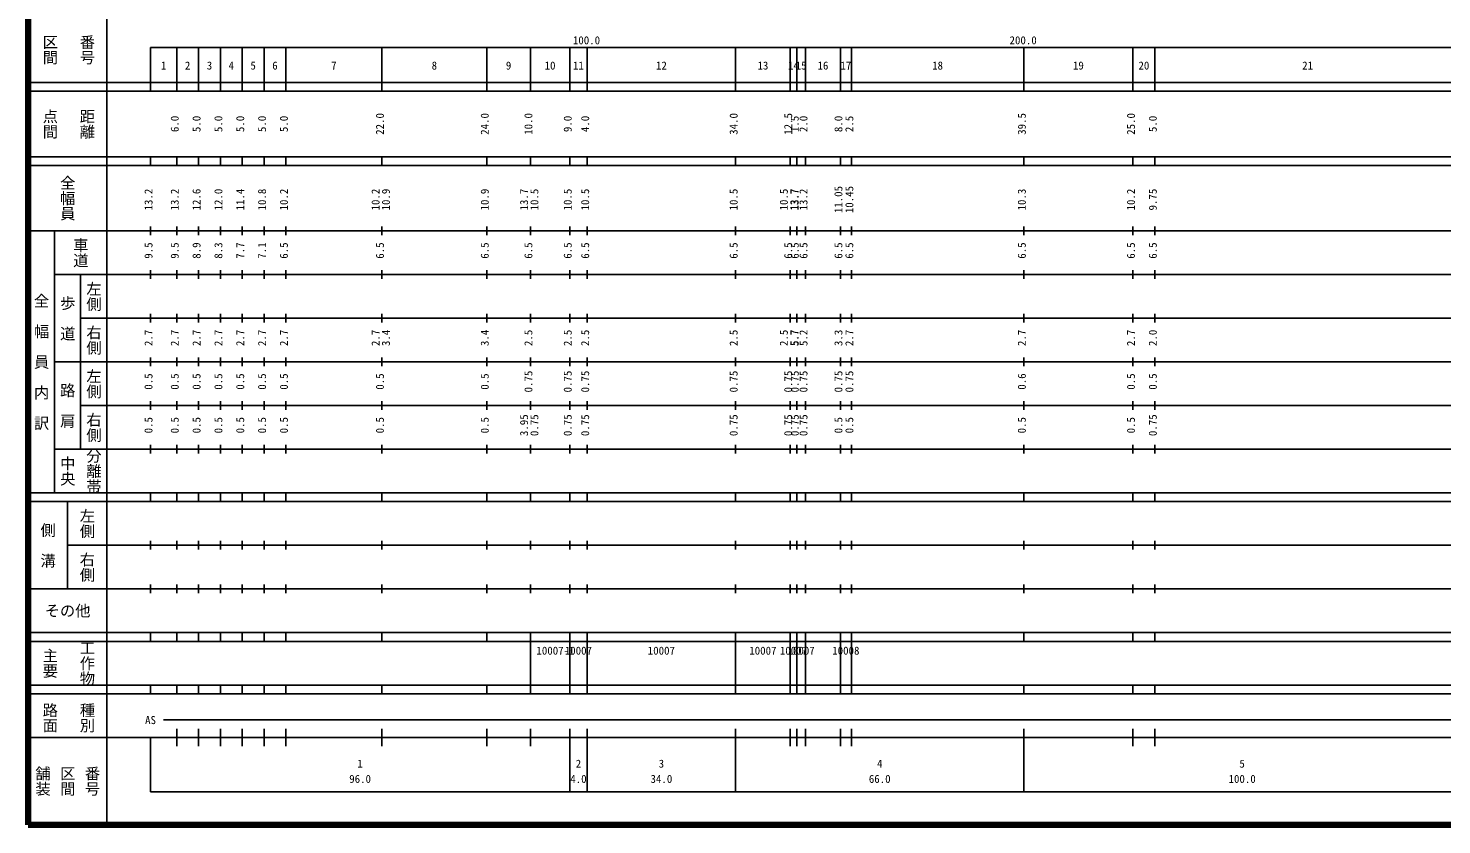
# Model space of a CAD drawing. Units: millimetres on the paper. Extents: x 40 to 680, y 20 to 380.
# Drawn here: x 40 to 363.7, y 20 to 202.4 of the extents above; entities that cross this region are included whole.
import ezdxf
from ezdxf.enums import TextEntityAlignment as Align

# ---------------------------------------------------------------- set-up
doc = ezdxf.new("R2010")
doc.units = ezdxf.units.MM
doc.layers.add('S-TTL', color=2, linetype='Continuous', lineweight=140)
doc.layers.add('S-TTL-BAND', color=7, linetype='Continuous', lineweight=25)
doc.styles.add('@ＭＳ ゴシック', font='')
doc.styles.add('ＭＳ ゴシック', font='')
doc.styles.get('@ＭＳ ゴシック').set_extended_font_data('@MS Gothic')
doc.styles.get('ＭＳ ゴシック').set_extended_font_data('MS Gothic')

msp = doc.modelspace()

# ---------------------------------------------------------------- linework, layer by layer
at = {"layer": 'S-TTL'}
for p, q in [((40, 380), (40, 20)), ((40, 20), (680, 20))]:
    msp.add_line(p, q, dxfattribs=at)
at = {"layer": 'S-TTL-BAND'}
for p, q in [((58, 370), (58, 20)), ((68, 198), (579, 198)), ((68, 198), (68, 188)), ((74, 188), (74, 198)), ((79, 188), (79, 198)), ((84, 188), (84, 198)), ((89, 188), (89, 198)), ((94, 188), (94, 198)), ((99, 188), (99, 198)), ((121, 188), (121, 198)), ((145, 188), (145, 198)), ((155, 188), (155, 198)), ((164, 188), (164, 198)), ((168, 188), (168, 198)), ((202, 188), (202, 198)), ((214.5, 188), (214.5, 198)), ((216, 188), (216, 198)), ((218, 188), (218, 198)), ((226, 188), (226, 198)), ((228.5, 188), (228.5, 198)), ((268, 188), (268, 198)), ((293, 188), (293, 198)), ((298, 188), (298, 198)), ((40, 190), (579, 190)), ((40, 188), (579, 188)), ((40, 173), (579, 173)), ((68, 171), (68, 173)), ((74, 171), (74, 173)), ((79, 171), (79, 173)), ((84, 171), (84, 173)), ((89, 171), (89, 173)), ((94, 171), (94, 173)), ((99, 171), (99, 173)), ((121, 171), (121, 173)), ((145, 171), (145, 173)), ((155, 171), (155, 173)), ((164, 171), (164, 173)), ((168, 171), (168, 173)), ((202, 171), (202, 173)), ((214.5, 171), (214.5, 173)), ((216, 171), (216, 173)), ((218, 171), (218, 173)), ((226, 171), (226, 173)), ((228.5, 171), (228.5, 173)), ((268, 171), (268, 173)), ((293, 171), (293, 173)), ((298, 171), (298, 173)), ((40, 171), (579, 171)), ((40, 156), (579, 156)), ((46, 96), (46, 156)), ((68, 155), (68, 157)), ((74, 155), (74, 157)), ((79, 155), (79, 157)), ((84, 155), (84, 157)), ((89, 155), (89, 157)), ((94, 155), (94, 157)), ((99, 155), (99, 157)), ((121, 155), (121, 157)), ((145, 155), (145, 157)), ((155, 155), (155, 157)), ((164, 155), (164, 157)), ((168, 155), (168, 157)), ((202, 155), (202, 157)), ((214.5, 155), (214.5, 157)), ((216, 155), (216, 157)), ((218, 155), (218, 157)), ((226, 155), (226, 157)), ((228.5, 155), (228.5, 157)), ((268, 155), (268, 157)), ((293, 155), (293, 157)), ((298, 155), (298, 157)), ((46, 146), (579, 146)), ((52, 146), (52, 106)), ((68, 145), (68, 147)), ((74, 145), (74, 147)), ((79, 145), (79, 147)), ((84, 145), (84, 147)), ((89, 145), (89, 147)), ((94, 145), (94, 147)), ((99, 145), (99, 147)), ((121, 145), (121, 147)), ((145, 145), (145, 147)), ((155, 145), (155, 147)), ((164, 145), (164, 147)), ((168, 145), (168, 147)), ((202, 145), (202, 147)), ((214.5, 145), (214.5, 147)), ((216, 145), (216, 147)), ((218, 145), (218, 147)), ((226, 145), (226, 147)), ((228.5, 145), (228.5, 147)), ((268, 145), (268, 147)), ((293, 145), (293, 147)), ((298, 145), (298, 147)), ((52, 136), (579, 136)), ((68, 135), (68, 137)), ((74, 135), (74, 137)), ((79, 135), (79, 137)), ((84, 135), (84, 137)), ((89, 135), (89, 137)), ((94, 135), (94, 137)), ((99, 135), (99, 137)), ((121, 135), (121, 137)), ((145, 135), (145, 137)), ((155, 135), (155, 137)), ((164, 135), (164, 137)), ((168, 135), (168, 137)), ((202, 135), (202, 137)), ((214.5, 135), (214.5, 137)), ((216, 135), (216, 137)), ((218, 135), (218, 137)), ((226, 135), (226, 137)), ((228.5, 135), (228.5, 137)), ((268, 135), (268, 137)), ((293, 135), (293, 137)), ((298, 135), (298, 137)), ((68, 125), (68, 127)), ((74, 125), (74, 127)), ((79, 125), (79, 127)), ((84, 125), (84, 127)), ((89, 125), (89, 127)), ((94, 125), (94, 127)), ((99, 125), (99, 127)), ((121, 125), (121, 127)), ((145, 125), (145, 127)), ((155, 125), (155, 127)), ((164, 125), (164, 127)), ((168, 125), (168, 127)), ((202, 125), (202, 127)), ((214.5, 125), (214.5, 127)), ((216, 125), (216, 127)), ((218, 125), (218, 127)), ((226, 125), (226, 127)), ((228.5, 125), (228.5, 127)), ((268, 125), (268, 127)), ((293, 125), (293, 127)), ((298, 125), (298, 127)), ((46, 126), (579, 126)), ((68, 115), (68, 117)), ((74, 115), (74, 117)), ((79, 115), (79, 117)), ((84, 115), (84, 117)), ((89, 115), (89, 117)), ((94, 115), (94, 117)), ((99, 115), (99, 117)), ((121, 115), (121, 117)), ((145, 115), (145, 117)), ((155, 115), (155, 117)), ((164, 115), (164, 117)), ((168, 115), (168, 117)), ((202, 115), (202, 117)), ((214.5, 115), (214.5, 117)), ((216, 115), (216, 117)), ((218, 115), (218, 117)), ((226, 115), (226, 117)), ((228.5, 115), (228.5, 117)), ((268, 115), (268, 117)), ((293, 115), (293, 117)), ((298, 115), (298, 117)), ((52, 116), (579, 116)), ((68, 105), (68, 107)), ((74, 105), (74, 107)), ((79, 105), (79, 107)), ((84, 105), (84, 107)), ((89, 105), (89, 107)), ((94, 105), (94, 107)), ((99, 105), (99, 107)), ((121, 105), (121, 107)), ((145, 105), (145, 107)), ((155, 105), (155, 107)), ((164, 105), (164, 107)), ((168, 105), (168, 107)), ((202, 105), (202, 107)), ((214.5, 105), (214.5, 107)), ((216, 105), (216, 107)), ((218, 105), (218, 107)), ((226, 105), (226, 107)), ((228.5, 105), (228.5, 107)), ((268, 105), (268, 107)), ((293, 105), (293, 107)), ((298, 105), (298, 107)), ((46, 106), (579, 106)), ((40, 96), (579, 96)), ((40, 94), (579, 94)), ((49, 94), (49, 74)), ((68, 94), (68, 96)), ((74, 94), (74, 96)), ((79, 94), (79, 96)), ((84, 94), (84, 96)), ((89, 94), (89, 96)), ((94, 94), (94, 96)), ((99, 94), (99, 96)), ((121, 94), (121, 96)), ((145, 94), (145, 96)), ((155, 94), (155, 96)), ((164, 94), (164, 96)), ((168, 94), (168, 96)), ((202, 94), (202, 96)), ((214.5, 94), (214.5, 96)), ((216, 94), (216, 96)), ((218, 94), (218, 96)), ((226, 94), (226, 96)), ((228.5, 94), (228.5, 96)), ((268, 94), (268, 96)), ((293, 94), (293, 96)), ((298, 94), (298, 96)), ((68, 83), (68, 85)), ((74, 83), (74, 85)), ((79, 83), (79, 85)), ((84, 83), (84, 85)), ((89, 83), (89, 85)), ((94, 83), (94, 85)), ((99, 83), (99, 85)), ((121, 83), (121, 85)), ((145, 83), (145, 85)), ((155, 83), (155, 85)), ((164, 83), (164, 85)), ((168, 83), (168, 85)), ((202, 83), (202, 85)), ((214.5, 83), (214.5, 85)), ((216, 83), (216, 85)), ((218, 83), (218, 85)), ((226, 83), (226, 85)), ((228.5, 83), (228.5, 85)), ((268, 83), (268, 85)), ((293, 83), (293, 85)), ((298, 83), (298, 85)), ((49, 84), (579, 84)), ((68, 73), (68, 75)), ((74, 73), (74, 75)), ((79, 73), (79, 75)), ((84, 73), (84, 75)), ((89, 73), (89, 75)), ((94, 73), (94, 75)), ((99, 73), (99, 75)), ((121, 73), (121, 75)), ((145, 73), (145, 75)), ((155, 73), (155, 75)), ((164, 73), (164, 75)), ((168, 73), (168, 75)), ((202, 73), (202, 75)), ((214.5, 73), (214.5, 75)), ((216, 73), (216, 75)), ((218, 73), (218, 75)), ((226, 73), (226, 75)), ((228.5, 73), (228.5, 75)), ((268, 73), (268, 75)), ((293, 73), (293, 75)), ((298, 73), (298, 75)), ((40, 74), (579, 74)), ((40, 64), (579, 64)), ((40, 62), (579, 62)), ((68, 62), (68, 64)), ((74, 62), (74, 64)), ((79, 62), (79, 64)), ((84, 62), (84, 64)), ((89, 62), (89, 64)), ((94, 62), (94, 64)), ((99, 62), (99, 64)), ((121, 62), (121, 64)), ((145, 62), (145, 64)), ((155, 62), (155, 64)), ((155, 52), (155, 62)), ((164, 62), (164, 64)), ((164, 52), (164, 62)), ((164, 52), (164, 62)), ((168, 62), (168, 64)), ((168, 52), (168, 62)), ((168, 52), (168, 62)), ((202, 62), (202, 64)), ((202, 52), (202, 62)), ((202, 52), (202, 62)), ((214.5, 62), (214.5, 64)), ((214.5, 52), (214.5, 62)), ((214.5, 52), (214.5, 62)), ((216, 62), (216, 64)), ((216, 52), (216, 62)), ((216, 52), (216, 62)), ((218, 62), (218, 64)), ((218, 52), (218, 62)), ((226, 62), (226, 64)), ((226, 52), (226, 62)), ((228.5, 62), (228.5, 64)), ((228.5, 52), (228.5, 62)), ((268, 62), (268, 64)), ((293, 62), (293, 64)), ((298, 62), (298, 64)), ((40, 52), (579, 52)), ((68, 50), (68, 52)), ((74, 50), (74, 52)), ((79, 50), (79, 52)), ((84, 50), (84, 52)), ((89, 50), (89, 52)), ((94, 50), (94, 52)), ((99, 50), (99, 52)), ((121, 50), (121, 52)), ((145, 50), (145, 52)), ((155, 50), (155, 52)), ((164, 50), (164, 52)), ((168, 50), (168, 52)), ((202, 50), (202, 52)), ((214.5, 50), (214.5, 52)), ((216, 50), (216, 52)), ((218, 50), (218, 52)), ((226, 50), (226, 52)), ((228.5, 50), (228.5, 52)), ((268, 50), (268, 52)), ((293, 50), (293, 52)), ((298, 50), (298, 52)), ((40, 50), (579, 50)), ((71, 44), (565, 44)), ((40, 40), (579, 40)), ((68, 40), (68, 27.5)), ((74, 38), (74, 42)), ((79, 38), (79, 42)), ((84, 38), (84, 42)), ((89, 38), (89, 42)), ((94, 38), (94, 42)), ((99, 38), (99, 42)), ((121, 38), (121, 42)), ((145, 38), (145, 42)), ((155, 38), (155, 42)), ((164, 27.5), (164, 42)), ((168, 27.5), (168, 42)), ((202, 27.5), (202, 42)), ((214.5, 38), (214.5, 42)), ((216, 38), (216, 42)), ((218, 38), (218, 42)), ((226, 38), (226, 42)), ((228.5, 38), (228.5, 42)), ((268, 27.5), (268, 42)), ((293, 38), (293, 42)), ((298, 38), (298, 42)), ((68, 27.5), (579, 27.5))]:
    msp.add_line(p, q, dxfattribs=at)

# ---------------------------------------------------------------- texts
at = {"layer": 'S-TTL-BAND', "style": '@ＭＳ ゴシック'}
for s, p in [('番号', (53.5, 197.5)), ('区間', (45, 197.5)), ('点間', (45, 180.5)), ('距離', (53.5, 180.5)), ('全幅員', (49, 163.5)), ('車道', (52, 151)), ('左側', (55, 141)), ('全\u3000幅\u3000員\u3000内\u3000訳', (43, 126)), ('歩\u3000道', (49, 136)), ('右側', (55, 131)), ('左側', (55, 121)), ('路\u3000肩', (49, 116)), ('右側', (55, 111)), ('中央', (49, 101)), ('分離帯', (55, 101)), ('左側', (53.5, 89)), ('側\u3000溝', (44.5, 84)), ('右側', (53.5, 79)), ('工作物', (53.5, 57)), ('主要', (45, 57)), ('路面', (45, 44.5)), ('種別', (53.5, 44.5)), ('舗装', (43.333, 30)), ('区間', (49, 30)), ('番号', (54.667, 30))]:
    msp.add_text(s, height=2.566, rotation=270, dxfattribs=at).set_placement(p, align=Align.MIDDLE_CENTER)
at = {"layer": 'S-TTL-BAND', "style": 'ＭＳ ゴシック'}
for s, p in [('100.0', (167.844, 198.195)), ('200.0', (267.844, 198.195)), ('1', (71, 192.405)), ('2', (76.5, 192.405)), ('3', (81.5, 192.405)), ('4', (86.5, 192.405)), ('5', (91.5, 192.405)), ('6', (96.5, 192.405)), ('7', (110, 192.405)), ('8', (133, 192.405)), ('9', (150, 192.405)), ('10', (159.5, 192.405)), ('11', (166, 192.405)), ('12', (185, 192.405)), ('13', (208.25, 192.405)), ('14', (215.25, 192.405)), ('15', (217, 192.405)), ('16', (222, 192.405)), ('17', (227.25, 192.405)), ('18', (248.25, 192.405)), ('19', (280.5, 192.405)), ('20', (295.5, 192.405)), ('21', (333, 192.405)), ('AS', (68, 42.5)), ('1', (116, 32.523)), ('2', (166, 32.523)), ('3', (185, 32.523)), ('4', (235, 32.523)), ('5', (318, 32.523)), ('96.0', (116, 29.033)), ('4.0', (166, 29.033)), ('34.0', (185, 29.033)), ('66.0', (235, 29.033)), ('100.0', (318, 29.033))]:
    msp.add_text(s, height=1.833, dxfattribs=at).set_placement(p, align=Align.BOTTOM_CENTER)
for s, p in [('6.0', (75, 180.5)), ('5.0', (80, 180.5)), ('5.0', (85, 180.5)), ('5.0', (90, 180.5)), ('5.0', (95, 180.5)), ('5.0', (100, 180.5)), ('22.0', (122, 180.5)), ('24.0', (146, 180.5)), ('10.0', (156, 180.5)), ('9.0', (165, 180.5)), ('4.0', (169, 180.5)), ('34.0', (203, 180.5)), ('12.5', (215.5, 180.5)), ('1.5', (217, 180.5)), ('2.0', (219, 180.5)), ('8.0', (227, 180.5)), ('2.5', (229.5, 180.5)), ('39.5', (269, 180.5)), ('25.0', (294, 180.5)), ('5.0', (299, 180.5)), ('13.2', (69, 163.174)), ('13.2', (75, 163.174)), ('12.6', (80, 163.174)), ('12.0', (85, 163.174)), ('11.4', (90, 163.174)), ('10.8', (95, 163.174)), ('10.2', (100, 163.174)), ('10.2', (121, 163.174)), ('10.9', (123.37, 163.174)), ('10.9', (146, 163.174)), ('13.7', (155, 163.174)), ('10.5', (157.37, 163.174)), ('10.5', (165, 163.174)), ('10.5', (169, 163.174)), ('10.5', (203, 163.174)), ('10.5', (214.5, 163.174)), ('13.7', (216.87, 163.174)), ('13.7', (217, 163.174)), ('13.2', (219, 163.174)), ('11.05', (227, 163.174)), ('10.45', (229.5, 163.174)), ('10.3', (269, 163.174)), ('10.2', (294, 163.174)), ('9.75', (299, 163.174)), ('9.5', (69, 151.5)), ('9.5', (75, 151.5)), ('8.9', (80, 151.5)), ('8.3', (85, 151.5)), ('7.7', (90, 151.5)), ('7.1', (95, 151.5)), ('6.5', (100, 151.5)), ('6.5', (122, 151.5)), ('6.5', (146, 151.5)), ('6.5', (156, 151.5)), ('6.5', (165, 151.5)), ('6.5', (169, 151.5)), ('6.5', (203, 151.5)), ('6.5', (215.5, 151.5)), ('6.5', (217, 151.5)), ('6.5', (219, 151.5)), ('6.5', (227, 151.5)), ('6.5', (229.5, 151.5)), ('6.5', (269, 151.5)), ('6.5', (294, 151.5)), ('6.5', (299, 151.5)), ('2.7', (69, 131.5)), ('2.7', (75, 131.5)), ('2.7', (80, 131.5)), ('2.7', (85, 131.5)), ('2.7', (90, 131.5)), ('2.7', (95, 131.5)), ('2.7', (100, 131.5)), ('2.7', (121, 131.5)), ('3.4', (123.37, 131.5)), ('3.4', (146, 131.5)), ('2.5', (156, 131.5)), ('2.5', (165, 131.5)), ('2.5', (169, 131.5)), ('2.5', (203, 131.5)), ('2.5', (214.5, 131.5)), ('5.7', (216.87, 131.5)), ('5.7', (217, 131.5)), ('5.2', (219, 131.5)), ('3.3', (227, 131.5)), ('2.7', (229.5, 131.5)), ('2.7', (269, 131.5)), ('2.7', (294, 131.5)), ('2.0', (299, 131.5)), ('0.5', (69, 121.5)), ('0.5', (75, 121.5)), ('0.5', (80, 121.5)), ('0.5', (85, 121.5)), ('0.5', (90, 121.5)), ('0.5', (95, 121.5)), ('0.5', (100, 121.5)), ('0.5', (122, 121.5)), ('0.5', (146, 121.5)), ('0.75', (156, 121.5)), ('0.75', (165, 121.5)), ('0.75', (169, 121.5)), ('0.75', (203, 121.5)), ('0.75', (215.5, 121.5)), ('0.75', (217, 121.5)), ('0.75', (219, 121.5)), ('0.75', (227, 121.5)), ('0.75', (229.5, 121.5)), ('0.6', (269, 121.5)), ('0.5', (294, 121.5)), ('0.5', (299, 121.5)), ('3.95', (155, 111.5)), ('0.75', (157.37, 111.5)), ('0.75', (165, 111.5)), ('0.75', (169, 111.5)), ('0.75', (203, 111.5)), ('0.75', (215.5, 111.5)), ('0.75', (217, 111.5)), ('0.75', (219, 111.5)), ('0.75', (299, 111.5)), ('0.5', (69, 111.5)), ('0.5', (75, 111.5)), ('0.5', (80, 111.5)), ('0.5', (85, 111.5)), ('0.5', (90, 111.5)), ('0.5', (95, 111.5)), ('0.5', (100, 111.5)), ('0.5', (122, 111.5)), ('0.5', (146, 111.5)), ('0.5', (227, 111.5)), ('0.5', (229.5, 111.5)), ('0.5', (269, 111.5)), ('0.5', (294, 111.5))]:
    msp.add_text(s, height=1.833, rotation=90, dxfattribs=at).set_placement(p, align=Align.BOTTOM_CENTER)
msp.add_text('その他', height=2.566, dxfattribs=at).set_placement((49, 69), align=Align.MIDDLE_CENTER)
for s, p in [('10007-1', (156.375, 58.405)), ('10007', (162.875, 58.405)), ('10007', (181.875, 58.405)), ('10007', (205.125, 58.405)), ('10007', (212.125, 58.405)), ('10007', (213.875, 58.405)), ('10008', (224.125, 58.405))]:
    msp.add_text(s, height=1.833, dxfattribs=at).set_placement(p, align=Align.BOTTOM_LEFT)

doc.saveas('drawing.dxf')
